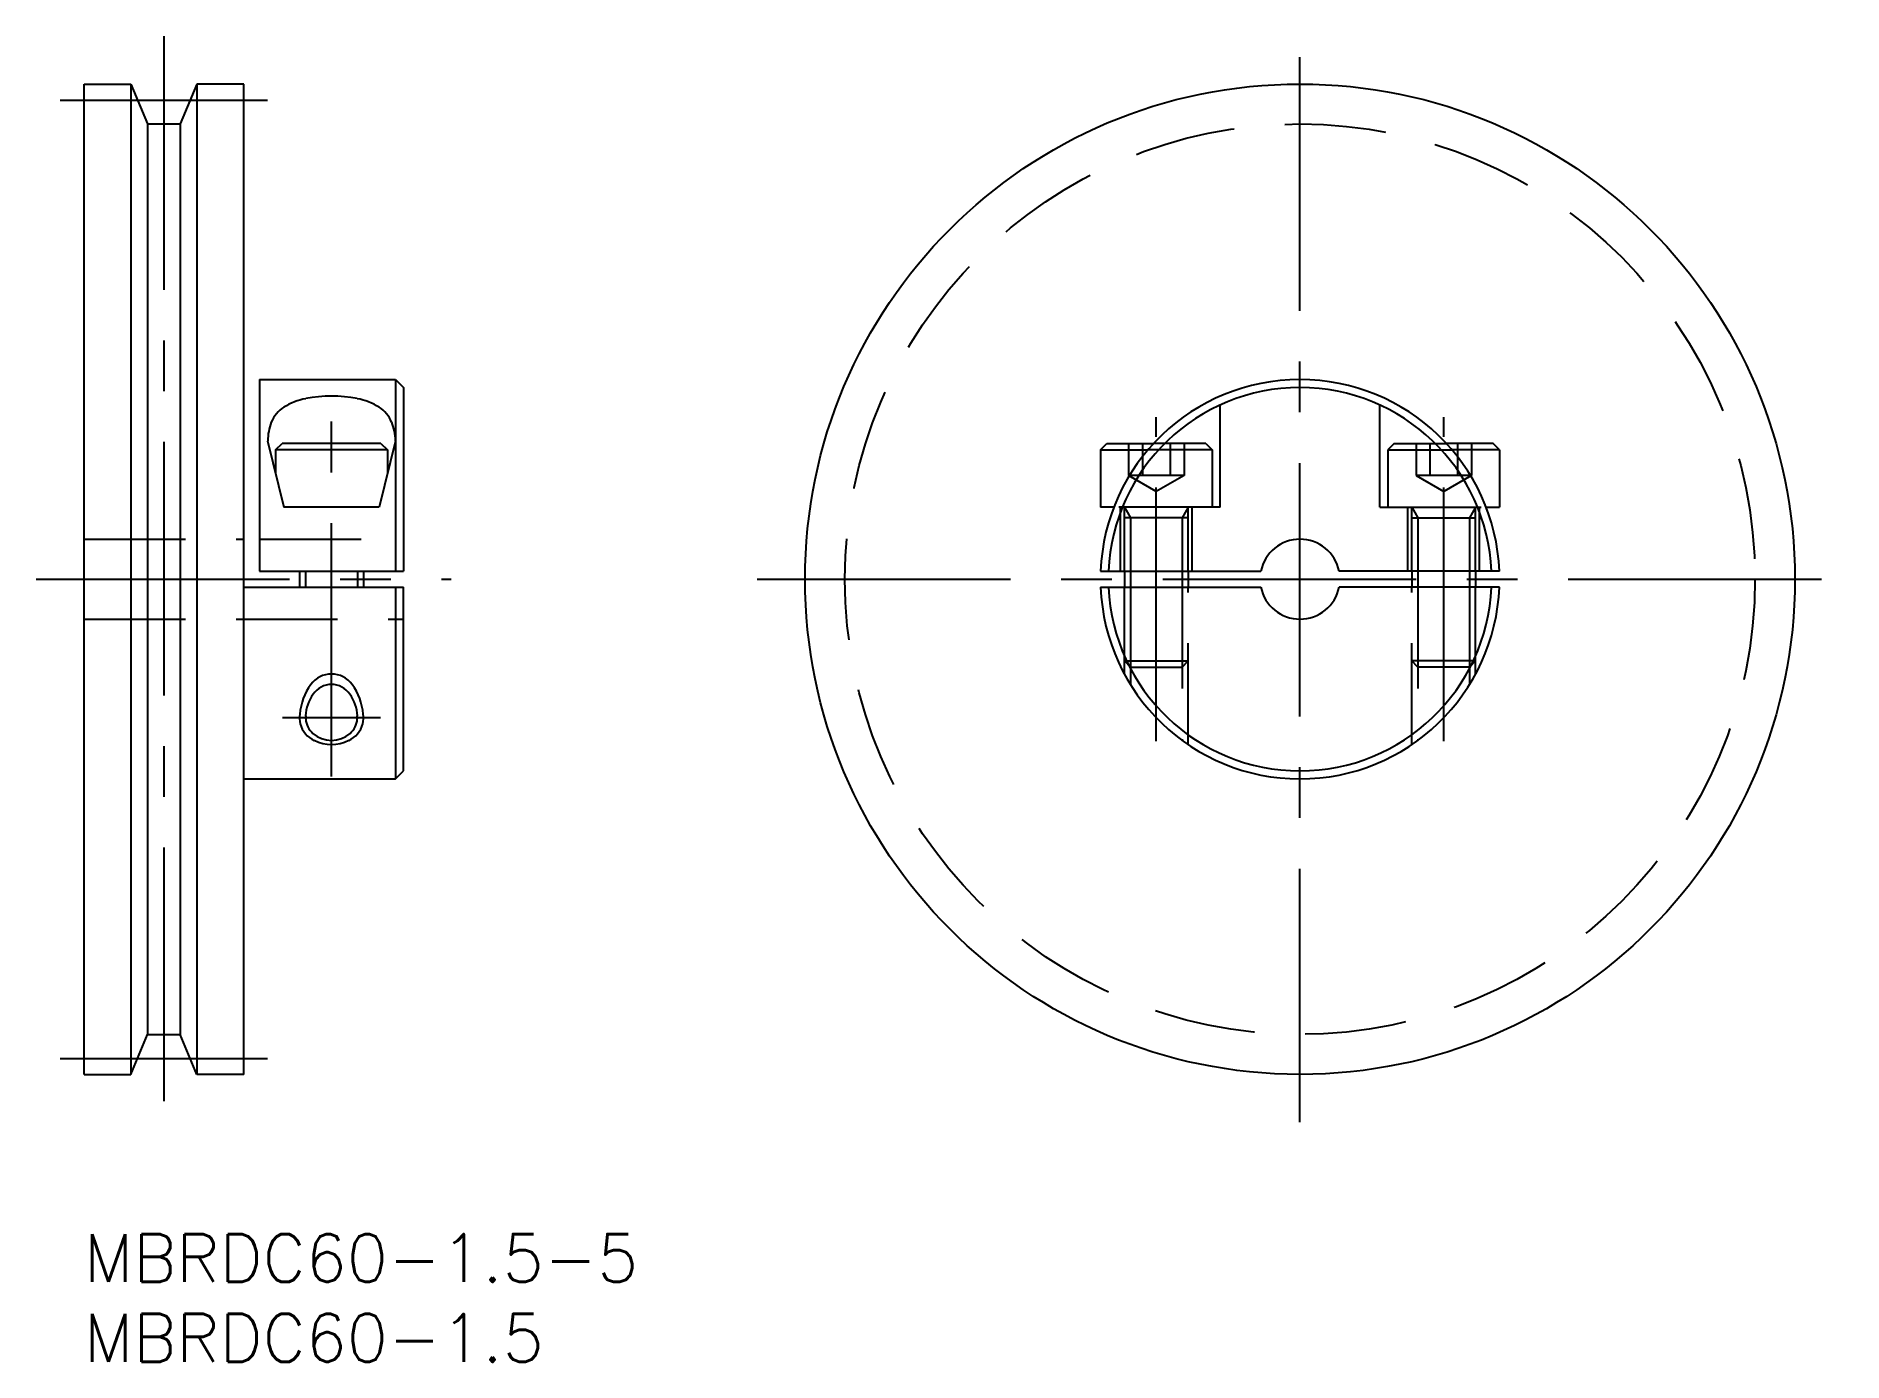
# Model space of a CAD drawing. Extents: x -3 to 110, y -8 to 75.
import ezdxf

# ---------------------------------------------------------------- set-up
doc = ezdxf.new("R2010")
doc.units = 0
doc.header["$LTSCALE"] = 0.5
doc.linetypes.add('CENTER', pattern=[50.8, 31.75, -6.35, 6.35, -6.35])
doc.linetypes.add('DASHED', pattern=[19.05, 12.7, -6.35])
for name, color, linetype in [('MSM_CENTER', 1, 'CENTER'), ('MSM_CONTINUOUS', 7, 'CONTINUOUS'), ('MSM_DASHED', 4, 'DASHED'), ('MSM_NARROW', 5, 'CONTINUOUS'), ('MSM_PART_NUMBER', 7, 'CONTINUOUS')]:
    doc.layers.add(name, color=color, linetype=linetype)
doc.styles.get("Standard").update_dxf_attribs({"font": 'txt.shx', "height": 3, "bigfont": 'bigfont.shx'})

# ---------------------------------------------------------------- blocks, each defined once
blk = doc.blocks.new('*U2')
at = {"layer": 'MSM_PART_NUMBER'}
blk.add_text('MBRDC60-1.5-5', height=3, dxfattribs=at).set_placement((0, -3))
blk = doc.blocks.new('*U3')
at = {"layer": 'MSM_PART_NUMBER'}
blk.add_text('MBRDC60-1.5', height=3, dxfattribs=at).set_placement((0, -8))

msp = doc.modelspace()

# ---------------------------------------------------------------- linework, layer by layer
at = {"layer": 'MSM_CENTER'}
for p, q in [((5, 75), (5, 7)), ((76.16, 7), (76.16, 75)), ((-1.5, 71), (11.5, 71)), ((15.5, 28.64), (15.5, 51.5)), ((67.16, 30.86), (67.16, 51.14)), ((85.16, 30.86), (85.16, 51.14)), ((-3, 41), (23, 41)), ((42.16, 41), (110.16, 41)), ((18.57, 32.33), (12.43, 32.33)), ((-1.5, 11), (11.5, 11))]:
    msp.add_line(p, q, dxfattribs=at)
at = {"layer": 'MSM_CONTINUOUS'}
for p, q in [((0, 10), (0, 72)), ((0, 72), (2.94, 72)), ((2.94, 72), (2.94, 10)), ((2.94, 72), (3.97, 69.5)), ((7.06, 72), (6.03, 69.5)), ((7.06, 72), (7.06, 10)), ((10, 72), (7.06, 72)), ((10, 10), (10, 72)), ((3.97, 69.5), (6.03, 69.5)), ((3.97, 69.5), (3.97, 12.5)), ((6.03, 69.5), (6.03, 12.5)), ((11, 53.5), (11, 41.5)), ((11, 53.5), (19.5, 53.5)), ((19.5, 53.5), (20, 53)), ((19.5, 53.5), (19.5, 41.5)), ((20, 53), (20, 41.5)), ((11.5, 49.67), (12.51, 45.5)), ((12, 49.1), (12.4, 49.5)), ((19, 49.1), (12, 49.1)), ((12, 49.1), (12, 47.62)), ((18.6, 49.5), (12.4, 49.5)), ((19.5, 49.67), (18.49, 45.5)), ((18.6, 49.5), (19, 49.1)), ((19, 49.1), (19, 47.62)), ((63.66, 49.1), (64.06, 49.5)), ((63.66, 49.1), (63.66, 45.5)), ((63.66, 49.1), (66.64, 49.1)), ((64.06, 49.5), (67, 49.5)), ((88.26, 49.5), (85.33, 49.5)), ((88.66, 49.1), (85.68, 49.1)), ((88.66, 49.1), (88.26, 49.5)), ((88.66, 49.1), (88.66, 45.5)), ((18.49, 45.5), (12.51, 45.5)), ((64.5, 45.5), (63.66, 45.5)), ((87.83, 45.5), (88.66, 45.5)), ((11, 41.5), (20, 41.5)), ((13.5, 41.5), (13.5, 40.5)), ((17.5, 41.5), (17.5, 40.5)), ((63.67, 41.5), (73.71, 41.5)), ((65.16, 41.5), (65.16, 40.5)), ((69.16, 41.5), (69.16, 40.5)), ((88.65, 41.5), (78.61, 41.5)), ((83.16, 41.5), (83.16, 40.5)), ((87.16, 41.5), (87.16, 40.5)), ((10, 40.5), (20, 40.5)), ((19.5, 40.5), (19.5, 28.5)), ((20, 29), (20, 40.5)), ((63.67, 40.5), (73.71, 40.5)), ((88.65, 40.5), (78.61, 40.5)), ((10, 28.5), (19.5, 28.5)), ((19.5, 28.5), (20, 29)), ((2.94, 10), (3.97, 12.5)), ((3.97, 12.5), (6.03, 12.5)), ((7.06, 10), (6.03, 12.5)), ((0, 10), (2.94, 10)), ((10, 10), (7.06, 10))]:
    msp.add_line(p, q, dxfattribs=at)
msp.add_circle((76.16, 41), 31, dxfattribs=at)
for centre, radius, start, end in [((76.16, 41), 12.5, 2.2924, 177.7076), ((14.57, 48.48), 3.88, 100.1844, 122.0082), ((15.5, 43.95), 8.51, 79.0512, 100.9488), ((16.43, 48.48), 3.88, 57.9918, 79.8156), ((76.16, 41), 12, 2.388, 177.612), ((13.67, 50), 2.11, 122.997, 156.8018), ((17.38, 50.05), 2.04, 22.4236, 57.2938), ((15.3, 49.54), 3.8, 160.176, 178.0433), ((15.95, 49.57), 3.56, 1.6506, 20.7687), ((76.16, 41), 2.5, 11.537, 168.463), ((76.16, 41), 12.5, 182.2924, 357.7076), ((76.16, 41), 12, 182.388, 357.612), ((76.16, 41), 2.5, 191.537, 348.463), ((15.5, 33.03), 1.38, 33.7362, 146.2638), ((16.29, 32.37), 2.41, 143.6619, 178.2993), ((14.71, 32.37), 2.41, 1.7007, 36.3381), ((15.7, 32.33), 1.82, 176.487, 182.3963), ((15.22, 32.35), 1.34, 184.3619, 228.4903), ((15.78, 32.35), 1.34, 311.5097, 355.6381), ((15.3, 32.33), 1.82, 357.6037, 3.513), ((15.5, 32.7), 1.79, 229.1155, 310.8845)]:
    msp.add_arc(centre, radius, start, end, dxfattribs=at)
at = {"layer": 'MSM_DASHED'}
for p, q in [((71.16, 45.5), (71.16, 52.46)), ((81.16, 45.5), (81.16, 52.46)), ((65.43, 49.5), (65.43, 47.5)), ((66.3, 49.5), (66.3, 47.5)), ((70.66, 49.1), (66.64, 49.1)), ((70.26, 49.5), (67, 49.5)), ((68.03, 49.5), (68.03, 47.5)), ((68.9, 49.5), (68.9, 47.5)), ((70.26, 49.5), (70.66, 49.1)), ((70.66, 49.1), (70.66, 45.5)), ((82.06, 49.5), (81.66, 49.1)), ((81.66, 49.1), (81.66, 45.5)), ((81.66, 49.1), (85.68, 49.1)), ((82.06, 49.5), (85.33, 49.5)), ((83.43, 49.5), (83.43, 47.5)), ((84.3, 49.5), (84.3, 47.5)), ((86.03, 49.5), (86.03, 47.5)), ((86.9, 49.5), (86.9, 47.5)), ((67.16, 46.5), (65.43, 47.5)), ((68.9, 47.5), (65.43, 47.5)), ((68.9, 47.5), (67.16, 46.5)), ((83.43, 47.5), (85.16, 46.5)), ((86.9, 47.5), (83.43, 47.5)), ((86.9, 47.5), (85.16, 46.5)), ((71.16, 45.5), (64.5, 45.5)), ((64.91, 41.5), (64.91, 45.5)), ((65.16, 45.5), (65.54, 44.84)), ((65.16, 41.5), (65.16, 45.5)), ((69.16, 45.5), (68.78, 44.84)), ((69.16, 41.5), (69.16, 45.5)), ((69.41, 41.5), (69.41, 45.5)), ((81.16, 45.5), (87.83, 45.5)), ((82.91, 41.5), (82.91, 45.5)), ((83.16, 45.5), (83.54, 44.84)), ((83.16, 41.5), (83.16, 45.5)), ((87.16, 45.5), (86.78, 44.84)), ((87.16, 41.5), (87.16, 45.5)), ((87.41, 41.5), (87.41, 45.5)), ((69.16, 44.84), (65.16, 44.84)), ((65.54, 44.84), (65.54, 41.5)), ((68.78, 44.84), (68.78, 41.5)), ((83.16, 44.84), (87.16, 44.84)), ((83.54, 44.84), (83.54, 41.5)), ((86.78, 44.84), (86.78, 41.5)), ((0, 43.5), (10, 43.5)), ((11, 43.5), (20, 43.5)), ((65.16, 35.06), (65.16, 40.5)), ((65.54, 40.5), (65.54, 34.41)), ((68.78, 40.5), (68.78, 30.91)), ((69.16, 30.64), (69.16, 40.5)), ((83.16, 30.64), (83.16, 40.5)), ((83.54, 40.5), (83.54, 30.91)), ((86.78, 40.5), (86.78, 34.41)), ((87.16, 35.06), (87.16, 40.5)), ((0, 38.5), (20, 38.5)), ((65.16, 35.88), (69.16, 35.88)), ((65.16, 35.88), (65.54, 35.5)), ((65.54, 35.5), (68.78, 35.5)), ((68.78, 35.5), (69.16, 35.88)), ((87.16, 35.88), (83.16, 35.88)), ((83.54, 35.5), (83.16, 35.88)), ((86.78, 35.5), (83.54, 35.5)), ((87.16, 35.88), (86.78, 35.5))]:
    msp.add_line(p, q, dxfattribs=at)
msp.add_circle((76.16, 41), 28.5, dxfattribs=at)
at = {"layer": 'MSM_NARROW'}
for p, q in [((13.88, 41.5), (13.88, 40.5)), ((17.12, 41.5), (17.12, 40.5)), ((65.54, 41.5), (65.54, 40.5)), ((68.78, 41.5), (68.78, 40.5)), ((83.54, 41.5), (83.54, 40.5)), ((86.78, 41.5), (86.78, 40.5))]:
    msp.add_line(p, q, dxfattribs=at)
for centre, radius, start, end in [((17.04, 32.3), 3.53, 143.2972, 175.8736), ((15.5, 33.45), 1.61, 36.4892, 143.5108), ((13.96, 32.3), 3.53, 4.1264, 36.7028), ((15.8, 32.33), 2.3, 174.3826, 189.5822), ((15.07, 32.36), 1.59, 195.3631, 246.0163), ((15.93, 32.36), 1.59, 293.9837, 344.6369), ((15.2, 32.33), 2.3, 350.4178, 5.6174), ((15.5, 32.97), 2.32, 242.2871, 297.7129)]:
    msp.add_arc(centre, radius, start, end, dxfattribs=at)

# ---------------------------------------------------------------- block references
at = {"layer": 'MSM_CONTINUOUS'}
for name in ['*U2', '*U3']:
    msp.add_blockref(name, (0, 0), dxfattribs=at)

doc.saveas('drawing.dxf')
